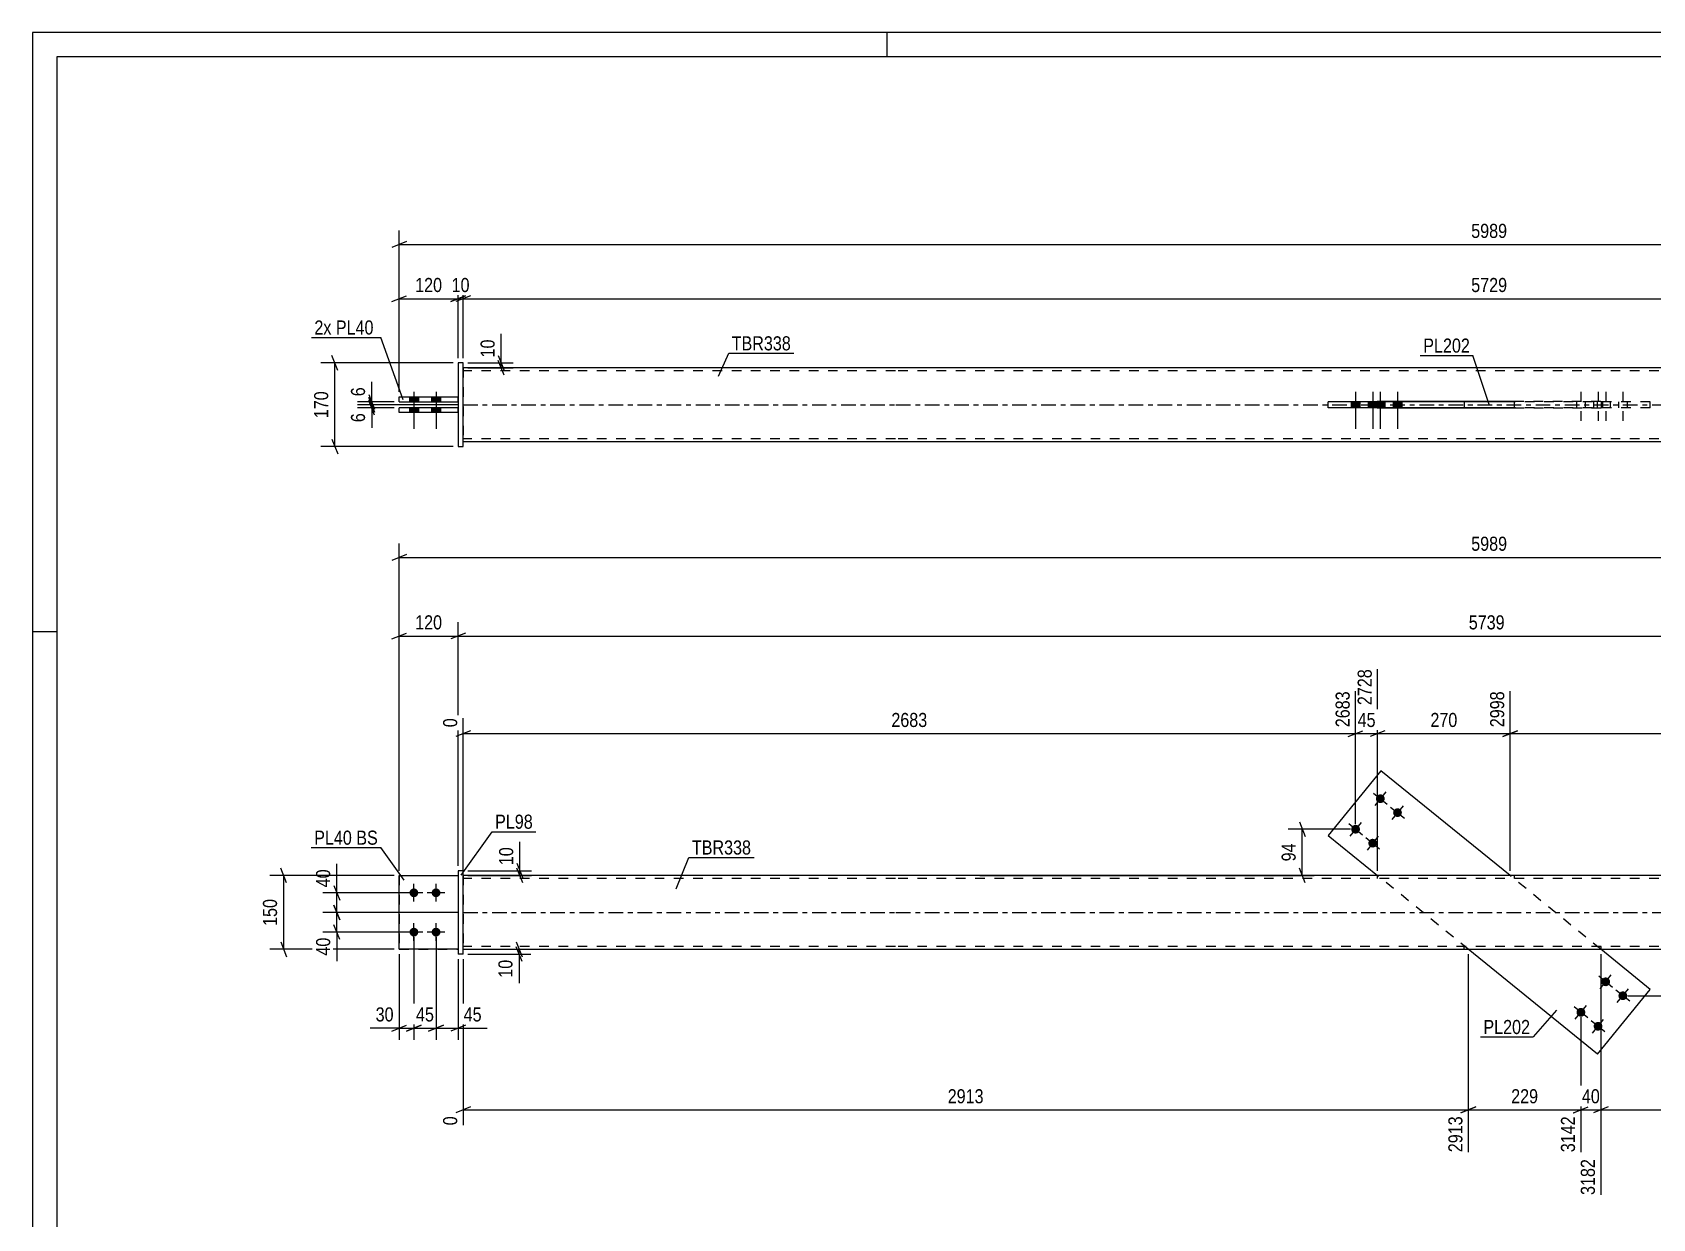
# Model space of a CAD drawing. Header units: millimetres. Extents: x 0 to 594, y 0 to 420.
# Drawn here: x 0 to 329.8, y 178.6 to 420 of the extents above; entities that cross this region are included whole.
import ezdxf

# ---------------------------------------------------------------- set-up
doc = ezdxf.new("R2010")
doc.units = ezdxf.units.MM
doc.linetypes.add('DXK_LINE_DOT2', pattern=[3.9198, 1.9599, -1.9599])
doc.linetypes.add('DXK_LINE_DOT3', pattern=[5.9187, 2.979, -0.9799, 0.9799, -0.9799])
doc.styles.add('Arial Narrow', font='ARIALN.TTF', dxfattribs={"height": 0.2})

# ---------------------------------------------------------------- blocks, each defined once
blk = doc.blocks.new('Unknown-580874091-1129')
at = {"color": 5, "linetype": 'Continuous'}
for p, q in [((594, 420), (0, 420)), ((0, 420), (0, 0)), ((174, 415), (174, 420)), ((589, 415), (5, 415)), ((5, 415), (5, 5)), ((5, 298), (0, 298))]:
    blk.add_line(p, q, dxfattribs=at)
blk = doc.blocks.new('Part-580874091-1928 - 1901')
at = {"color": 2, "linetype": 'Continuous'}
for p, q in [((74.65, 233.42), (74.65, 248.42)), ((74.65, 248.42), (86.65, 248.42)), ((86.65, 233.42), (74.65, 233.42))]:
    blk.add_line(p, q, dxfattribs=at)
at = {"color": 7, "linetype": 'DXK_LINE_DOT2'}
blk.add_line((86.65, 248.42), (86.65, 233.42), dxfattribs=at)
blk = doc.blocks.new('Part-580874091-1912 - 1901')
at = {"color": 2, "linetype": 'Continuous'}
for p, q in [((175.65, 248.42), (87.65, 248.42)), ((417.26, 248.42), (175.75, 248.42)), ((87.65, 233.42), (175.65, 233.42)), ((175.75, 233.42), (417.26, 233.42))]:
    blk.add_line(p, q, dxfattribs=at)
at = {"color": 7, "linetype": 'DXK_LINE_DOT2'}
for p, q in [((87.65, 248.42), (87.65, 233.42)), ((175.65, 247.82), (87.65, 247.82)), ((417.26, 247.82), (175.75, 247.82)), ((273.69, 248.42), (273.69, 247.82)), ((301.59, 248.42), (301.59, 247.82)), ((175.65, 234.02), (87.65, 234.02)), ((417.26, 234.02), (175.75, 234.02)), ((291.41, 233.42), (291.41, 234.02)), ((319.31, 233.42), (319.31, 234.02))]:
    blk.add_line(p, q, dxfattribs=at)
at = {"color": 7, "linetype": 'DXK_LINE_DOT3'}
for p, q in [((87.65, 240.92), (175.65, 240.92)), ((175.75, 240.92), (417.26, 240.92))]:
    blk.add_line(p, q, dxfattribs=at)
blk = doc.blocks.new('Part-580874091-1933 - 1901')
at = {"color": 7, "linetype": 'DXK_LINE_DOT2'}
for p, q in [((74.65, 248.42), (74.65, 233.42)), ((74.65, 248.42), (86.65, 248.42)), ((86.65, 248.42), (86.65, 233.42)), ((74.65, 233.42), (86.65, 233.42))]:
    blk.add_line(p, q, dxfattribs=at)
blk = doc.blocks.new('Part-580874091-1938 - 1901')
at = {"color": 2, "linetype": 'Continuous'}
for p, q in [((87.65, 249.42), (86.65, 249.42)), ((86.65, 249.42), (86.65, 232.42)), ((87.65, 232.42), (87.65, 249.42)), ((87.65, 232.42), (86.65, 232.42))]:
    blk.add_line(p, q, dxfattribs=at)
blk = doc.blocks.new('Part-580874091-1943 - 1901')
at = {"color": 2, "linetype": 'Continuous'}
for p, q in [((274.46, 269.77), (263.75, 256.58)), ((300.75, 248.42), (274.46, 269.77)), ((263.75, 256.58), (273.79, 248.42)), ((318.54, 212.06), (292.25, 233.42)), ((329.26, 225.26), (319.21, 233.42)), ((318.54, 212.06), (329.26, 225.26))]:
    blk.add_line(p, q, dxfattribs=at)
at = {"color": 7, "linetype": 'DXK_LINE_DOT2'}
for p, q in [((292.25, 233.42), (273.79, 248.42)), ((319.21, 233.42), (300.75, 248.42))]:
    blk.add_line(p, q, dxfattribs=at)
blk = doc.blocks.new('Bolt-580874091-1945 - 1901')
at = {"linetype": 'Continuous'}
for points in [[(77.65, 244.02, -1), (77.65, 245.82, -1)], [(82.15, 244.02, -1), (82.15, 245.82, -1)], [(77.65, 236.02, -1), (77.65, 237.82, -1)], [(82.15, 236.02, -1), (82.15, 237.82, -1)]]:
    blk.add_hatch(color=1, dxfattribs=at).paths.add_polyline_path(points)
at = {"color": 1, "linetype": 'Continuous'}
for p, q in [((79.45, 244.92), (75.85, 244.92)), ((77.65, 243.12), (77.65, 246.72)), ((83.95, 244.92), (80.35, 244.92)), ((82.15, 243.12), (82.15, 246.72)), ((77.65, 235.12), (77.65, 238.72)), ((82.15, 235.12), (82.15, 238.72)), ((79.45, 236.92), (75.85, 236.92)), ((83.95, 236.92), (80.35, 236.92))]:
    blk.add_line(p, q, dxfattribs=at)
blk = doc.blocks.new('Bolt-580874091-1946 - 1901')
at = {"linetype": 'Continuous'}
for points in [[(274.91, 264.77, -1), (273.78, 263.37, -1)], [(278.4, 261.93, -1), (277.27, 260.54, -1)], [(269.87, 258.56, -1), (268.73, 257.16, -1)], [(273.36, 255.72, -1), (272.22, 254.33, -1)]]:
    blk.add_hatch(color=1, dxfattribs=at).paths.add_polyline_path(points)
at = {"color": 1, "linetype": 'Continuous'}
for p, q in [((272.95, 265.21), (275.74, 262.94)), ((275.48, 265.47), (273.21, 262.68)), ((276.44, 262.37), (279.23, 260.1)), ((278.97, 262.63), (276.7, 259.84)), ((267.9, 259), (270.7, 256.73)), ((270.43, 259.26), (268.16, 256.47)), ((271.39, 256.16), (274.19, 253.89)), ((273.93, 256.42), (271.66, 253.63))]:
    blk.add_line(p, q, dxfattribs=at)
blk = doc.blocks.new('Bolt-580874091-1947 - 1901')
at = {"linetype": 'Continuous'}
for points in [[(319.64, 226.11, -1), (320.78, 227.51, -1)], [(323.13, 223.27, -1), (324.27, 224.67, -1)], [(314.6, 219.9, -1), (315.73, 221.3, -1)], [(318.09, 217.06, -1), (319.22, 218.46, -1)]]:
    blk.add_hatch(color=1, dxfattribs=at).paths.add_polyline_path(points)
at = {"color": 1, "linetype": 'Continuous'}
for p, q in [((321.61, 225.67), (318.81, 227.94)), ((319.07, 225.41), (321.34, 228.21)), ((325.1, 222.84), (322.3, 225.11)), ((322.57, 222.57), (324.84, 225.37)), ((316.56, 219.47), (313.77, 221.74)), ((314.03, 219.2), (316.3, 222)), ((320.05, 216.63), (317.26, 218.9)), ((317.52, 216.37), (319.79, 219.16))]:
    blk.add_line(p, q, dxfattribs=at)
blk = doc.blocks.new('Part-580874091-2347 - 2328')
at = {"color": 2, "linetype": 'Continuous'}
for p, q in [((74.65, 342.63), (74.65, 343.63)), ((86.65, 343.63), (74.65, 343.63)), ((86.65, 342.63), (74.65, 342.63))]:
    blk.add_line(p, q, dxfattribs=at)
at = {"color": 7, "linetype": 'DXK_LINE_DOT2'}
blk.add_line((86.65, 342.63), (86.65, 343.63), dxfattribs=at)
blk = doc.blocks.new('Bolt-580874091-2331 - 2328')
at = {"linetype": 'Continuous'}
for points in [[(76.75, 344.83), (78.55, 344.83), (78.55, 345.83), (76.75, 345.83)], [(76.75, 344.83), (78.55, 344.83), (78.55, 345.83), (76.75, 345.83)], [(76.75, 342.63), (78.55, 342.63), (78.55, 343.63), (76.75, 343.63)], [(76.75, 342.63), (78.55, 342.63), (78.55, 343.63), (76.75, 343.63)], [(81.25, 344.83), (83.05, 344.83), (83.05, 345.83), (81.25, 345.83)], [(81.25, 344.83), (83.05, 344.83), (83.05, 345.83), (81.25, 345.83)], [(81.25, 342.63), (83.05, 342.63), (83.05, 343.63), (81.25, 343.63)], [(81.25, 342.63), (83.05, 342.63), (83.05, 343.63), (81.25, 343.63)]]:
    blk.add_hatch(color=1, dxfattribs=at).paths.add_polyline_path(points)
at = {"color": 1, "linetype": 'Continuous'}
for p, q in [((77.65, 346.83), (77.65, 339.33)), ((77.65, 346.83), (77.65, 339.33)), ((82.15, 346.83), (82.15, 339.33)), ((82.15, 346.83), (82.15, 339.33)), ((76.75, 345.83), (76.75, 344.83)), ((76.75, 345.83), (76.75, 344.83)), ((76.75, 343.63), (76.75, 342.63)), ((76.75, 343.63), (76.75, 342.63)), ((78.55, 345.83), (78.55, 344.83)), ((78.55, 345.83), (78.55, 344.83)), ((78.55, 343.63), (78.55, 342.63)), ((78.55, 343.63), (78.55, 342.63)), ((81.25, 345.83), (81.25, 344.83)), ((81.25, 345.83), (81.25, 344.83)), ((81.25, 343.63), (81.25, 342.63)), ((81.25, 343.63), (81.25, 342.63)), ((83.05, 345.83), (83.05, 344.83)), ((83.05, 345.83), (83.05, 344.83)), ((83.05, 343.63), (83.05, 342.63)), ((83.05, 343.63), (83.05, 342.63))]:
    blk.add_line(p, q, dxfattribs=at)
blk = doc.blocks.new('Part-580874091-2336 - 2328')
at = {"color": 2, "linetype": 'Continuous'}
for p, q in [((263.75, 343.63), (263.75, 344.83)), ((301.59, 344.83), (263.75, 344.83)), ((301.59, 343.63), (263.75, 343.63)), ((274.46, 343.63), (274.46, 344.83))]:
    blk.add_line(p, q, dxfattribs=at)
at = {"color": 7, "linetype": 'DXK_LINE_DOT2'}
for p, q in [((329.26, 344.83), (301.59, 344.83)), ((329.26, 343.63), (301.59, 343.63)), ((318.54, 343.63), (318.54, 344.83)), ((329.26, 343.63), (329.26, 344.83))]:
    blk.add_line(p, q, dxfattribs=at)
blk = doc.blocks.new('Part-580874091-2337 - 2328')
at = {"color": 2, "linetype": 'Continuous'}
for p, q in [((87.65, 352.73), (86.65, 352.73)), ((86.65, 352.73), (86.65, 335.73)), ((87.65, 335.73), (87.65, 352.73)), ((86.65, 335.73), (87.65, 335.73))]:
    blk.add_line(p, q, dxfattribs=at)
blk = doc.blocks.new('Part-580874091-2342 - 2328')
at = {"color": 2, "linetype": 'Continuous'}
for p, q in [((74.65, 344.83), (74.65, 345.83)), ((74.65, 345.83), (86.65, 345.83)), ((74.65, 344.83), (86.65, 344.83))]:
    blk.add_line(p, q, dxfattribs=at)
at = {"color": 7, "linetype": 'DXK_LINE_DOT2'}
blk.add_line((86.65, 344.83), (86.65, 345.83), dxfattribs=at)
blk = doc.blocks.new('Part-580874091-2367 - 2328')
at = {"color": 2, "linetype": 'Continuous'}
for p, q in [((175.65, 351.73), (87.65, 351.73)), ((417.26, 351.73), (175.75, 351.73)), ((273.69, 344.83), (273.69, 344.93)), ((273.69, 344.93), (301.59, 344.93)), ((273.69, 343.53), (273.69, 343.63)), ((301.59, 343.53), (273.69, 343.53)), ((291.41, 344.83), (291.41, 344.93)), ((291.41, 343.53), (291.41, 343.63)), ((301.59, 344.93), (301.59, 343.53)), ((87.65, 336.73), (175.65, 336.73)), ((175.75, 336.73), (417.26, 336.73))]:
    blk.add_line(p, q, dxfattribs=at)
at = {"color": 7, "linetype": 'DXK_LINE_DOT2'}
for p, q in [((87.65, 351.73), (87.65, 336.73)), ((175.65, 351.13), (87.65, 351.13)), ((417.26, 351.13), (175.75, 351.13)), ((273.69, 344.93), (273.69, 343.63)), ((291.41, 344.93), (291.41, 343.63)), ((301.59, 344.93), (319.31, 344.93)), ((319.31, 343.53), (301.59, 343.53)), ((319.31, 344.93), (319.31, 343.53)), ((175.65, 337.33), (87.65, 337.33)), ((417.26, 337.33), (175.75, 337.33))]:
    blk.add_line(p, q, dxfattribs=at)
at = {"color": 7, "linetype": 'DXK_LINE_DOT3'}
for p, q in [((87.65, 344.23), (175.65, 344.23)), ((175.75, 344.23), (417.26, 344.23))]:
    blk.add_line(p, q, dxfattribs=at)
blk = doc.blocks.new('Bolt-580874091-2373 - 2328')
at = {"linetype": 'Continuous'}
for points in [[(270.2, 344.83), (268.4, 344.83), (268.4, 343.63), (270.2, 343.63)], [(273.69, 344.83), (271.89, 344.83), (271.89, 343.63), (273.69, 343.63)], [(275.24, 344.83), (273.44, 344.83), (273.44, 343.63), (275.24, 343.63)], [(278.74, 344.83), (276.94, 344.83), (276.94, 343.63), (278.74, 343.63)]]:
    blk.add_hatch(color=1, dxfattribs=at).paths.add_polyline_path(points)
at = {"color": 1, "linetype": 'Continuous'}
for p, q in [((269.3, 346.83), (269.3, 339.33)), ((272.79, 346.83), (272.79, 339.33)), ((274.34, 346.83), (274.34, 339.33)), ((277.84, 346.83), (277.84, 339.33)), ((268.4, 344.83), (268.4, 343.63)), ((270.2, 344.83), (270.2, 343.63)), ((271.89, 344.83), (271.89, 343.63)), ((273.44, 344.83), (273.44, 343.63)), ((273.69, 344.83), (273.69, 343.63)), ((275.24, 344.83), (275.24, 343.63)), ((276.94, 344.83), (276.94, 343.63)), ((278.74, 344.83), (278.74, 343.63))]:
    blk.add_line(p, q, dxfattribs=at)
blk = doc.blocks.new('Bolt-580874091-2374 - 2328')
at = {"color": 1, "linetype": 'DXK_LINE_DOT2'}
for p, q in [((315.16, 346.83), (315.16, 339.33)), ((318.66, 346.83), (318.66, 339.33)), ((320.21, 346.83), (320.21, 339.33)), ((323.7, 346.83), (323.7, 339.33)), ((314.26, 344.83), (314.26, 343.63)), ((316.06, 344.83), (316.06, 343.63)), ((317.76, 344.83), (317.76, 343.63)), ((319.31, 344.83), (319.31, 343.63)), ((319.56, 344.83), (319.56, 343.63)), ((321.11, 344.83), (321.11, 343.63)), ((322.8, 344.83), (322.8, 343.63)), ((324.6, 344.83), (324.6, 343.63))]:
    blk.add_line(p, q, dxfattribs=at)
blk = doc.blocks.new('StraightDimension-580874091-2155 - 1901')
at = {"color": 7, "linetype": 'Continuous'}
for p, q in [((292.25, 232.42), (292.25, 192.13)), ((315.16, 219.6), (315.16, 192.13)), ((293.75, 201.34), (290.75, 200.14)), ((313.66, 200.14), (316.66, 201.34)), ((292.25, 200.74), (315.16, 200.74))]:
    blk.add_line(p, q, dxfattribs=at)
at = {"color": 0}
blk.add_wipeout([(307.05, 201.49), (307.05, 205.69), (300.37, 205.69), (300.37, 201.49)], dxfattribs=at)
at = {"color": 0, "linetype": 'Continuous'}
blk.add_wipeout([(314.56, 200.04), (310.36, 200.04), (310.36, 191.53), (314.56, 191.53)], dxfattribs=at)
at = {"color": 3, "style": 'Arial Narrow'}
blk.add_text('229', height=2.863, dxfattribs=at).set_placement((300.97, 202.09))
at = {"color": 3, "linetype": 'Continuous', "style": 'Arial Narrow'}
blk.add_text('3142', height=2.863, rotation=90.0002, dxfattribs=at).set_placement((313.96, 192.13))
blk = doc.blocks.new('StraightDimension-580874091-1978 - 1901')
at = {"color": 7, "linetype": 'Continuous'}
for p, q in [((73.15, 296.57), (76.15, 297.77)), ((74.65, 249.42), (74.65, 300.02)), ((74.65, 297.17), (86.65, 297.17)), ((88.15, 297.77), (85.15, 296.57)), ((86.65, 250.42), (86.65, 300.02))]:
    blk.add_line(p, q, dxfattribs=at)
at = {"color": 0}
blk.add_wipeout([(83.99, 297.92), (83.99, 302.12), (77.3, 302.12), (77.3, 297.92)], dxfattribs=at)
at = {"color": 3, "style": 'Arial Narrow'}
blk.add_text('120', height=2.863, dxfattribs=at).set_placement((77.9, 298.52))
blk = doc.blocks.new('StraightDimension-580874091-2125 - 1901')
at = {"color": 7, "linetype": 'Continuous'}
for p, q in [((98.6, 250.92), (99.8, 247.92)), ((88.65, 249.42), (101.6, 249.42)), ((88.65, 248.42), (101.6, 248.42)), ((99.8, 246.92), (98.6, 249.92)), ((99.2, 248.42), (99.2, 249.42))]:
    blk.add_line(p, q, dxfattribs=at)
at = {"color": 0}
blk.add_wipeout([(98.45, 254.8), (94.25, 254.8), (94.25, 249.94), (98.45, 249.94)], dxfattribs=at)
at = {"color": 7, "linetype": 'Continuous'}
blk.add_line((99.2, 249.42), (99.2, 255.32), dxfattribs=at)
blk.add_line((99.2, 249.42), (99.2, 255.32), dxfattribs=at)
at = {"color": 3, "style": 'Arial Narrow'}
blk.add_text('10', height=2.863, rotation=90.0002, dxfattribs=at).set_placement((97.85, 250.54))
blk = doc.blocks.new('StraightDimension-580874091-2235 - 1901')
at = {"color": 7, "linetype": 'Continuous'}
for p, q in [((273.79, 249.42), (273.79, 290.42)), ((300.75, 249.42), (300.75, 285.92)), ((275.29, 277.91), (272.29, 276.71)), ((273.79, 277.31), (300.75, 277.31)), ((299.25, 276.71), (302.25, 277.91))]:
    blk.add_line(p, q, dxfattribs=at)
at = {"color": 0, "linetype": 'Continuous'}
blk.add_wipeout([(300.15, 286.52), (295.95, 286.52), (295.95, 278.01), (300.15, 278.01)], dxfattribs=at)
at = {"color": 0}
blk.add_wipeout([(290.61, 278.06), (290.61, 282.26), (283.93, 282.26), (283.93, 278.06)], dxfattribs=at)
at = {"color": 3, "linetype": 'Continuous', "style": 'Arial Narrow'}
blk.add_text('2998', height=2.863, rotation=90.0002, dxfattribs=at).set_placement((299.55, 278.61))
at = {"color": 3, "style": 'Arial Narrow'}
blk.add_text('270', height=2.863, dxfattribs=at).set_placement((284.53, 278.66))
blk = doc.blocks.new('StraightDimension-580874091-2098 - 1901')
at = {"color": 7, "linetype": 'Continuous'}
for p, q in [((76.64, 244.92), (59.1, 244.92)), ((61.35, 246.42), (62.55, 243.42)), ((61.95, 240.92), (61.95, 244.92)), ((86.65, 240.92), (59.1, 240.92)), ((62.55, 239.42), (61.35, 242.42))]:
    blk.add_line(p, q, dxfattribs=at)
at = {"color": 0}
blk.add_wipeout([(61.2, 250.3), (57, 250.3), (57, 245.44), (61.2, 245.44)], dxfattribs=at)
at = {"color": 7, "linetype": 'Continuous'}
blk.add_line((61.95, 244.92), (61.95, 250.82), dxfattribs=at)
blk.add_line((61.95, 244.92), (61.95, 250.82), dxfattribs=at)
at = {"color": 3, "style": 'Arial Narrow'}
blk.add_text('40', height=2.863, rotation=90.0002, dxfattribs=at).set_placement((60.6, 246.04))
blk = doc.blocks.new('StraightDimension-580874091-2169 - 1901')
at = {"color": 7, "linetype": 'Continuous'}
for p, q in [((319.21, 232.42), (319.21, 183.43)), ((315.16, 219.6), (315.16, 192.13)), ((313.66, 200.14), (316.66, 201.34)), ((320.71, 201.34), (317.71, 200.14)), ((315.16, 200.74), (319.21, 200.74))]:
    blk.add_line(p, q, dxfattribs=at)
at = {"color": 0}
blk.add_wipeout([(319.62, 201.49), (319.62, 205.69), (314.76, 205.69), (314.76, 201.49)], dxfattribs=at)
at = {"color": 0, "linetype": 'Continuous'}
blk.add_wipeout([(318.61, 191.34), (314.41, 191.34), (314.41, 182.83), (318.61, 182.83)], dxfattribs=at)
at = {"color": 3, "style": 'Arial Narrow'}
blk.add_text('40', height=2.863, dxfattribs=at).set_placement((315.36, 202.09))
at = {"color": 3, "linetype": 'Continuous', "style": 'Arial Narrow'}
blk.add_text('3182', height=2.863, rotation=90.0002, dxfattribs=at).set_placement((318.01, 183.43))
blk = doc.blocks.new('StraightDimension-580874091-1973 - 1901')
at = {"color": 7, "linetype": 'Continuous'}
for p, q in [((88.15, 297.77), (85.15, 296.57)), ((86.65, 250.42), (86.65, 300.02)), ((86.65, 297.17), (505.36, 297.17))]:
    blk.add_line(p, q, dxfattribs=at)
at = {"color": 0}
blk.add_wipeout([(300.26, 297.92), (300.26, 302.12), (291.74, 302.12), (291.74, 297.92)], dxfattribs=at)
at = {"color": 3, "style": 'Arial Narrow'}
blk.add_text('5739', height=2.863, dxfattribs=at).set_placement((292.34, 298.52))
blk = doc.blocks.new('StraightDimension-580874091-1996 - 1901')
at = {"color": 7, "linetype": 'Continuous'}
for p, q in [((268.3, 257.86), (255.61, 257.86)), ((257.86, 259.36), (259.06, 256.36)), ((258.46, 248.44), (258.46, 257.86)), ((192.85, 248.44), (260.86, 248.44)), ((259.06, 246.94), (257.86, 249.94))]:
    blk.add_line(p, q, dxfattribs=at)
at = {"color": 0}
blk.add_wipeout([(257.71, 255.58), (253.51, 255.58), (253.51, 250.72), (257.71, 250.72)], dxfattribs=at)
at = {"color": 3, "style": 'Arial Narrow'}
blk.add_text('94', height=2.863, rotation=90.0002, dxfattribs=at).set_placement((257.11, 251.32))
blk = doc.blocks.new('StraightDimension-580874091-2030 - 1901')
at = {"color": 7, "linetype": 'Continuous'}
for p, q in [((337.07, 234.92), (338.27, 231.92)), ((325.22, 233.42), (340.07, 233.42)), ((337.67, 223.97), (337.67, 233.42)), ((338.27, 222.47), (337.07, 225.47)), ((324.7, 223.97), (340.07, 223.97))]:
    blk.add_line(p, q, dxfattribs=at)
at = {"color": 0}
blk.add_wipeout([(336.92, 231.12), (332.72, 231.12), (332.72, 226.27), (336.92, 226.27)], dxfattribs=at)
at = {"color": 3, "style": 'Arial Narrow'}
blk.add_text('94', height=2.863, rotation=90.0002, dxfattribs=at).set_placement((336.32, 226.87))
blk = doc.blocks.new('StraightDimension-580874091-2041 - 1901')
at = {"color": 7, "linetype": 'Continuous'}
for p, q in [((73.65, 248.42), (48.29, 248.42)), ((51.74, 246.92), (50.54, 249.92)), ((51.14, 233.42), (51.14, 248.42)), ((50.54, 234.92), (51.74, 231.92)), ((73.65, 233.42), (48.29, 233.42))]:
    blk.add_line(p, q, dxfattribs=at)
at = {"color": 0}
blk.add_wipeout([(50.39, 244.26), (46.19, 244.26), (46.19, 237.58), (50.39, 237.58)], dxfattribs=at)
at = {"color": 3, "style": 'Arial Narrow'}
blk.add_text('150', height=2.863, rotation=90.0002, dxfattribs=at).set_placement((49.79, 238.18))
blk = doc.blocks.new('StraightDimension-580874091-2183 - 1901')
at = {"color": 7, "linetype": 'Continuous'}
for p, q in [((319.21, 232.42), (319.21, 183.43)), ((505.36, 231.42), (505.36, 192.13)), ((320.71, 201.34), (317.71, 200.14)), ((503.86, 200.14), (506.86, 201.34)), ((319.21, 200.74), (505.36, 200.74))]:
    blk.add_line(p, q, dxfattribs=at)
at = {"color": 0}
blk.add_wipeout([(416.54, 201.49), (416.54, 205.69), (408.03, 205.69), (408.03, 201.49)], dxfattribs=at)
at = {"color": 0, "linetype": 'Continuous'}
blk.add_wipeout([(504.76, 200.04), (500.56, 200.04), (500.56, 191.53), (504.76, 191.53)], dxfattribs=at)
at = {"color": 3, "style": 'Arial Narrow'}
blk.add_text('2546', height=2.863, dxfattribs=at).set_placement((408.63, 202.09))
at = {"color": 3, "linetype": 'Continuous', "style": 'Arial Narrow'}
blk.add_text('5729', height=2.863, rotation=90.0002, dxfattribs=at).set_placement((504.16, 192.13))
blk = doc.blocks.new('StraightDimension-580874091-2257 - 1901')
at = {"color": 7, "linetype": 'Continuous'}
for p, q in [((273.79, 249.42), (273.79, 290.42)), ((269.3, 258.86), (269.3, 285.92)), ((267.8, 276.71), (270.8, 277.91)), ((269.3, 277.31), (273.79, 277.31)), ((275.29, 277.91), (272.29, 276.71))]:
    blk.add_line(p, q, dxfattribs=at)
at = {"color": 0}
blk.add_wipeout([(273.97, 278.06), (273.97, 282.26), (269.12, 282.26), (269.12, 278.06)], dxfattribs=at)
at = {"color": 0, "linetype": 'Continuous'}
blk.add_wipeout([(273.19, 291.02), (268.99, 291.02), (268.99, 282.51), (273.19, 282.51)], dxfattribs=at)
at = {"color": 3, "linetype": 'Continuous', "style": 'Arial Narrow'}
blk.add_text('2728', height=2.863, rotation=90.0002, dxfattribs=at).set_placement((272.59, 283.11))
at = {"color": 3, "style": 'Arial Narrow'}
blk.add_text('45', height=2.863, dxfattribs=at).set_placement((269.72, 278.66))
blk = doc.blocks.new('StraightDimension-580874091-2111 - 1901')
at = {"color": 7, "linetype": 'Continuous'}
for p, q in [((86.65, 240.92), (59.1, 240.92)), ((61.35, 242.42), (62.55, 239.42)), ((61.95, 236.92), (61.95, 240.92)), ((62.55, 235.42), (61.35, 238.42)), ((76.64, 236.92), (59.1, 236.92))]:
    blk.add_line(p, q, dxfattribs=at)
at = {"color": 0}
blk.add_wipeout([(61.2, 236.39), (57, 236.39), (57, 231.54), (61.2, 231.54)], dxfattribs=at)
at = {"color": 7, "linetype": 'Continuous'}
blk.add_line((61.95, 236.92), (61.95, 231.01), dxfattribs=at)
blk.add_line((61.95, 236.92), (61.95, 231.01), dxfattribs=at)
at = {"color": 3, "style": 'Arial Narrow'}
blk.add_text('40', height=2.863, rotation=90.0002, dxfattribs=at).set_placement((60.6, 232.14))
blk = doc.blocks.new('StraightDimension-580874091-2134 - 1901')
at = {"color": 7, "linetype": 'Continuous'}
for p, q in [((98.45, 234.92), (99.65, 231.92)), ((88.65, 233.42), (101.45, 233.42)), ((88.65, 232.42), (101.45, 232.42)), ((99.65, 230.92), (98.45, 233.92)), ((99.05, 232.42), (99.05, 233.42))]:
    blk.add_line(p, q, dxfattribs=at)
at = {"color": 0}
blk.add_wipeout([(98.3, 231.89), (94.1, 231.89), (94.1, 227.04), (98.3, 227.04)], dxfattribs=at)
at = {"color": 7, "linetype": 'Continuous'}
blk.add_line((99.05, 232.42), (99.05, 226.51), dxfattribs=at)
blk.add_line((99.05, 232.42), (99.05, 226.51), dxfattribs=at)
at = {"color": 3, "style": 'Arial Narrow'}
blk.add_text('10', height=2.863, rotation=90.0002, dxfattribs=at).set_placement((97.7, 227.64))
blk = doc.blocks.new('StraightDimension-580874091-2143 - 1901')
at = {"color": 7, "linetype": 'Continuous'}
for p, q in [((87.65, 231.42), (87.65, 197.61)), ((292.25, 232.42), (292.25, 192.13)), ((89.15, 201.34), (86.15, 200.14)), ((290.75, 200.14), (293.75, 201.34)), ((87.65, 200.74), (292.25, 200.74))]:
    blk.add_line(p, q, dxfattribs=at)
at = {"color": 0}
blk.add_wipeout([(194.2, 201.49), (194.2, 205.69), (185.69, 205.69), (185.69, 201.49)], dxfattribs=at)
at = {"color": 0, "linetype": 'Continuous'}
for points in [[(87.04, 200.04), (82.84, 200.04), (82.84, 197.01), (87.04, 197.01)], [(291.65, 200.04), (287.45, 200.04), (287.45, 191.53), (291.65, 191.53)]]:
    blk.add_wipeout(points, dxfattribs=at)
at = {"color": 3, "style": 'Arial Narrow'}
blk.add_text('2913', height=2.863, dxfattribs=at).set_placement((186.29, 202.09))
at = {"color": 3, "linetype": 'Continuous', "style": 'Arial Narrow'}
for s, height, p in [('0', 2.86, (86.45, 197.61)), ('2913', 2.863, (291.05, 192.13))]:
    blk.add_text(s, height=height, rotation=90.0002, dxfattribs=at).set_placement(p)
blk = doc.blocks.new('StraightDimension-580874091-2196 - 1901')
at = {"color": 7, "linetype": 'Continuous'}
for p, q in [((77.64, 235.92), (77.64, 214.99)), ((74.65, 232.42), (74.65, 214.99)), ((73.15, 216.79), (76.14, 217.99)), ((79.14, 217.99), (76.14, 216.79)), ((74.65, 217.39), (77.64, 217.39))]:
    blk.add_line(p, q, dxfattribs=at)
at = {"color": 0}
blk.add_wipeout([(74.12, 218.14), (74.12, 222.34), (69.26, 222.34), (69.26, 218.14)], dxfattribs=at)
at = {"color": 7, "linetype": 'Continuous'}
blk.add_line((74.65, 217.39), (68.74, 217.39), dxfattribs=at)
blk.add_line((74.65, 217.39), (68.74, 217.39), dxfattribs=at)
at = {"color": 3, "style": 'Arial Narrow'}
blk.add_text('30', height=2.863, dxfattribs=at).set_placement((69.86, 218.74))
blk = doc.blocks.new('StraightDimension-580874091-2206 - 1901')
at = {"color": 7, "linetype": 'Continuous'}
for p, q in [((77.64, 235.92), (77.64, 214.99)), ((82.15, 235.92), (82.15, 214.99)), ((76.14, 216.79), (79.14, 217.99)), ((83.65, 217.99), (80.65, 216.79)), ((77.64, 217.39), (82.15, 217.39))]:
    blk.add_line(p, q, dxfattribs=at)
at = {"color": 0}
blk.add_wipeout([(82.32, 218.14), (82.32, 222.34), (77.47, 222.34), (77.47, 218.14)], dxfattribs=at)
at = {"color": 3, "style": 'Arial Narrow'}
blk.add_text('45', height=2.863, dxfattribs=at).set_placement((78.07, 218.74))
blk = doc.blocks.new('StraightDimension-580874091-2213 - 1901')
at = {"color": 7, "linetype": 'Continuous'}
for p, q in [((82.15, 235.92), (82.15, 214.99)), ((86.65, 231.42), (86.65, 214.99)), ((80.65, 216.79), (83.65, 217.99)), ((88.15, 217.99), (85.15, 216.79)), ((82.15, 217.39), (86.65, 217.39))]:
    blk.add_line(p, q, dxfattribs=at)
at = {"color": 0}
blk.add_wipeout([(92.03, 218.14), (92.03, 222.34), (87.17, 222.34), (87.17, 218.14)], dxfattribs=at)
at = {"color": 7, "linetype": 'Continuous'}
blk.add_line((86.65, 217.39), (92.55, 217.39), dxfattribs=at)
blk.add_line((86.65, 217.39), (92.55, 217.39), dxfattribs=at)
at = {"color": 3, "style": 'Arial Narrow'}
blk.add_text('45', height=2.863, dxfattribs=at).set_placement((87.77, 218.74))
blk = doc.blocks.new('StraightDimension-580874091-2221 - 1901')
at = {"color": 7, "linetype": 'Continuous'}
for p, q in [((300.75, 249.42), (300.75, 285.92)), ((505.36, 250.42), (505.36, 285.92)), ((302.25, 277.91), (299.25, 276.71)), ((300.75, 277.31), (505.36, 277.31)), ((503.86, 276.71), (506.86, 277.91))]:
    blk.add_line(p, q, dxfattribs=at)
at = {"color": 0, "linetype": 'Continuous'}
blk.add_wipeout([(504.76, 286.52), (500.56, 286.52), (500.56, 278.01), (504.76, 278.01)], dxfattribs=at)
at = {"color": 0}
blk.add_wipeout([(407.31, 278.06), (407.31, 282.26), (398.8, 282.26), (398.8, 278.06)], dxfattribs=at)
at = {"color": 3, "linetype": 'Continuous', "style": 'Arial Narrow'}
blk.add_text('5729', height=2.863, rotation=90.0002, dxfattribs=at).set_placement((504.16, 278.61))
at = {"color": 3, "style": 'Arial Narrow'}
blk.add_text('2731', height=2.863, dxfattribs=at).set_placement((399.4, 278.66))
blk = doc.blocks.new('StraightDimension-580874091-2273 - 1901')
at = {"color": 7, "linetype": 'Continuous'}
for p, q in [((269.3, 258.86), (269.3, 285.92)), ((87.65, 249.42), (87.65, 280.44)), ((89.15, 277.91), (86.15, 276.71)), ((87.65, 277.31), (269.3, 277.31)), ((267.8, 276.71), (270.8, 277.91))]:
    blk.add_line(p, q, dxfattribs=at)
at = {"color": 0, "linetype": 'Continuous'}
for points in [[(268.7, 286.52), (264.5, 286.52), (264.5, 278.01), (268.7, 278.01)], [(87.04, 281.04), (82.84, 281.04), (82.84, 278.01), (87.04, 278.01)]]:
    blk.add_wipeout(points, dxfattribs=at)
at = {"color": 0}
blk.add_wipeout([(182.73, 278.06), (182.73, 282.26), (174.22, 282.26), (174.22, 278.06)], dxfattribs=at)
at = {"color": 3, "linetype": 'Continuous', "style": 'Arial Narrow'}
for s, height, p in [('2683', 2.863, (268.1, 278.61)), ('0', 2.86, (86.45, 278.61))]:
    blk.add_text(s, height=height, rotation=90.0002, dxfattribs=at).set_placement(p)
at = {"color": 3, "style": 'Arial Narrow'}
blk.add_text('2683', height=2.863, dxfattribs=at).set_placement((174.82, 278.66))
blk = doc.blocks.new('StraightDimension-580874091-2284 - 1901')
at = {"color": 7, "linetype": 'Continuous'}
for p, q in [((76.15, 313.77), (73.15, 312.57)), ((74.65, 249.42), (74.65, 316.02)), ((74.65, 313.17), (518.36, 313.17))]:
    blk.add_line(p, q, dxfattribs=at)
at = {"color": 0}
blk.add_wipeout([(300.76, 313.92), (300.76, 318.12), (292.24, 318.12), (292.24, 313.92)], dxfattribs=at)
at = {"color": 3, "style": 'Arial Narrow'}
blk.add_text('5989', height=2.863, dxfattribs=at).set_placement((292.84, 314.52))
blk = doc.blocks.new('StraightDimension-580874091-2483 - 2328')
at = {"color": 7, "linetype": 'Continuous'}
for p, q in [((73.15, 365.22), (76.15, 366.42)), ((74.65, 346.83), (74.65, 368.67)), ((88.15, 366.42), (85.15, 365.22)), ((86.65, 353.73), (86.65, 368.67)), ((74.65, 365.82), (86.65, 365.82))]:
    blk.add_line(p, q, dxfattribs=at)
at = {"color": 0}
blk.add_wipeout([(83.99, 366.57), (83.99, 370.77), (77.3, 370.77), (77.3, 366.57)], dxfattribs=at)
at = {"color": 3, "style": 'Arial Narrow'}
blk.add_text('120', height=2.863, dxfattribs=at).set_placement((77.9, 367.17))
blk = doc.blocks.new('StraightDimension-580874091-2524 - 2328')
at = {"color": 7, "linetype": 'Continuous'}
for p, q in [((62.15, 351.23), (60.95, 354.23)), ((85.65, 352.73), (58.7, 352.73)), ((61.55, 335.73), (61.55, 352.73)), ((60.95, 337.23), (62.15, 334.23)), ((85.65, 335.73), (58.7, 335.73))]:
    blk.add_line(p, q, dxfattribs=at)
at = {"color": 0}
blk.add_wipeout([(60.8, 347.57), (56.6, 347.57), (56.6, 340.89), (60.8, 340.89)], dxfattribs=at)
at = {"color": 3, "style": 'Arial Narrow'}
blk.add_text('170', height=2.863, rotation=90.0002, dxfattribs=at).set_placement((60.2, 341.49))
blk = doc.blocks.new('StraightDimension-580874091-2406 - 2328')
at = {"color": 7, "linetype": 'Continuous'}
for p, q in [((86.65, 344.23), (66.2, 344.23)), ((73.65, 343.63), (66.2, 343.63)), ((68.45, 345.73), (69.65, 342.73)), ((69.65, 342.13), (68.45, 345.13)), ((69.05, 343.63), (69.05, 344.23))]:
    blk.add_line(p, q, dxfattribs=at)
at = {"color": 0}
blk.add_wipeout([(68.3, 343.11), (64.1, 343.11), (64.1, 340.08), (68.3, 340.08)], dxfattribs=at)
at = {"color": 7, "linetype": 'Continuous'}
blk.add_line((69.05, 343.63), (69.05, 339.55), dxfattribs=at)
blk.add_line((69.05, 343.63), (69.05, 339.55), dxfattribs=at)
at = {"color": 3, "style": 'Arial Narrow'}
blk.add_text('6', height=2.86, rotation=90.0002, dxfattribs=at).set_placement((67.7, 340.68))
blk = doc.blocks.new('StraightDimension-580874091-2379 - 2328')
at = {"color": 7, "linetype": 'Continuous'}
for p, q in [((94.82, 354.23), (96.02, 351.23)), ((96.02, 350.23), (94.82, 353.23)), ((88.65, 352.73), (97.82, 352.73)), ((88.65, 351.73), (97.82, 351.73)), ((95.42, 351.73), (95.42, 352.73))]:
    blk.add_line(p, q, dxfattribs=at)
at = {"color": 0}
blk.add_wipeout([(94.67, 358.11), (90.47, 358.11), (90.47, 353.26), (94.67, 353.26)], dxfattribs=at)
at = {"color": 7, "linetype": 'Continuous'}
blk.add_line((95.42, 352.73), (95.42, 358.64), dxfattribs=at)
blk.add_line((95.42, 352.73), (95.42, 358.64), dxfattribs=at)
at = {"color": 3, "style": 'Arial Narrow'}
blk.add_text('10', height=2.863, rotation=90.0002, dxfattribs=at).set_placement((94.07, 353.86))
blk = doc.blocks.new('StraightDimension-580874091-2390 - 2328')
at = {"color": 7, "linetype": 'Continuous'}
for p, q in [((68.45, 346.33), (69.65, 343.33)), ((73.65, 344.83), (66.2, 344.83)), ((86.65, 344.23), (66.2, 344.23)), ((69.65, 342.73), (68.45, 345.73)), ((69.05, 344.23), (69.05, 344.83))]:
    blk.add_line(p, q, dxfattribs=at)
at = {"color": 0}
blk.add_wipeout([(68.3, 348.38), (64.1, 348.38), (64.1, 345.36), (68.3, 345.36)], dxfattribs=at)
at = {"color": 7, "linetype": 'Continuous'}
blk.add_line((69.05, 344.83), (69.05, 348.91), dxfattribs=at)
blk.add_line((69.05, 344.83), (69.05, 348.91), dxfattribs=at)
at = {"color": 3, "style": 'Arial Narrow'}
blk.add_text('6', height=2.86, rotation=90.0002, dxfattribs=at).set_placement((67.7, 345.96))
blk = doc.blocks.new('StraightDimension-580874091-2473 - 2328')
at = {"color": 7, "linetype": 'Continuous'}
for p, q in [((89.15, 366.42), (86.15, 365.22)), ((87.65, 353.73), (87.65, 368.67)), ((87.65, 365.82), (505.36, 365.82))]:
    blk.add_line(p, q, dxfattribs=at)
at = {"color": 0}
blk.add_wipeout([(300.76, 366.57), (300.76, 370.77), (292.24, 370.77), (292.24, 366.57)], dxfattribs=at)
at = {"color": 3, "style": 'Arial Narrow'}
blk.add_text('5729', height=2.863, dxfattribs=at).set_placement((292.84, 367.17))
blk = doc.blocks.new('StraightDimension-580874091-2493 - 2328')
at = {"color": 7, "linetype": 'Continuous'}
for p, q in [((85.15, 365.22), (88.15, 366.42)), ((89.15, 366.42), (86.15, 365.22)), ((86.65, 353.73), (86.65, 368.67)), ((87.65, 353.73), (87.65, 368.67)), ((86.65, 365.82), (87.65, 365.82))]:
    blk.add_line(p, q, dxfattribs=at)
at = {"color": 0}
blk.add_wipeout([(89.57, 366.57), (89.57, 370.77), (84.72, 370.77), (84.72, 366.57)], dxfattribs=at)
at = {"color": 3, "style": 'Arial Narrow'}
blk.add_text('10', height=2.863, dxfattribs=at).set_placement((85.32, 367.17))
blk = doc.blocks.new('StraightDimension-580874091-2504 - 2328')
at = {"color": 7, "linetype": 'Continuous'}
for p, q in [((74.65, 346.83), (74.65, 379.68)), ((76.15, 377.43), (73.15, 376.23)), ((74.65, 376.83), (518.36, 376.83))]:
    blk.add_line(p, q, dxfattribs=at)
at = {"color": 0}
blk.add_wipeout([(300.76, 377.58), (300.76, 381.78), (292.24, 381.78), (292.24, 377.58)], dxfattribs=at)
at = {"color": 3, "style": 'Arial Narrow'}
blk.add_text('5989', height=2.863, dxfattribs=at).set_placement((292.84, 378.18))
blk = doc.blocks.new('Mark-580874091-1908 - 1901')
at = {"color": 0}
blk.add_wipeout([(146.28, 252.71), (146.28, 255.71), (134.22, 255.71), (134.22, 252.71)], dxfattribs=at)
blk.add_wipeout([(146.28, 252.71), (146.28, 255.71), (134.22, 255.71), (134.22, 252.71)], dxfattribs=at)
at = {"color": 30, "linetype": 'Continuous'}
for p, q in [((131.02, 245.76), (133.62, 252.11)), ((133.62, 252.11), (146.88, 252.11))]:
    blk.add_line(p, q, dxfattribs=at)
at = {"color": 3, "style": 'Arial Narrow'}
blk.add_text('TBR338', height=2.863, dxfattribs=at).set_placement((134.22, 252.71))
blk = doc.blocks.new('Mark-580874091-1934 - 1901')
at = {"color": 0}
blk.add_wipeout([(101.85, 257.96), (101.85, 260.96), (94.17, 260.96), (94.17, 257.96)], dxfattribs=at)
blk.add_wipeout([(101.85, 257.96), (101.85, 260.96), (94.17, 260.96), (94.17, 257.96)], dxfattribs=at)
at = {"color": 30, "linetype": 'Continuous'}
for p, q in [((87.29, 248.5), (93.57, 257.36)), ((93.57, 257.36), (102.45, 257.36))]:
    blk.add_line(p, q, dxfattribs=at)
at = {"color": 3, "style": 'Arial Narrow'}
blk.add_text('PL98', height=2.863, dxfattribs=at).set_placement((94.17, 257.96))
blk = doc.blocks.new('Mark-580874091-1939 - 1901')
at = {"color": 0}
blk.add_wipeout([(304.83, 216.18), (304.83, 219.18), (295.32, 219.18), (295.32, 216.18)], dxfattribs=at)
blk.add_wipeout([(304.83, 216.18), (304.83, 219.18), (295.32, 219.18), (295.32, 216.18)], dxfattribs=at)
at = {"color": 30, "linetype": 'Continuous'}
for p in [(310.19, 221.06), (294.72, 215.58)]:
    blk.add_line(p, (305.43, 215.58), dxfattribs=at)
at = {"color": 3, "style": 'Arial Narrow'}
blk.add_text('PL202', height=2.863, dxfattribs=at).set_placement((295.32, 216.18))
blk = doc.blocks.new('MarkSet-580874091-2313 - 1901')
at = {"color": 0}
blk.add_wipeout([(65.02, 254.71), (65.02, 257.71), (57.35, 257.71), (57.35, 254.71)], dxfattribs=at)
blk.add_wipeout([(65.02, 254.71), (65.02, 257.71), (57.35, 257.71), (57.35, 254.71)], dxfattribs=at)
blk.add_wipeout([(70.31, 254.71), (70.31, 257.71), (65.92, 257.71), (65.92, 254.71)], dxfattribs=at)
blk.add_wipeout([(70.31, 254.71), (70.31, 257.71), (65.92, 257.71), (65.92, 254.71)], dxfattribs=at)
at = {"color": 30, "linetype": 'Continuous'}
for p in [(56.75, 254.11), (75.68, 247.48)]:
    blk.add_line(p, (70.91, 254.11), dxfattribs=at)
at = {"color": 3, "style": 'Arial Narrow'}
for s, p in [('PL40', (57.35, 254.71)), ('BS', (65.92, 254.71))]:
    blk.add_text(s, height=2.863, dxfattribs=at).set_placement(p)
blk = doc.blocks.new('Mark-580874091-2332 - 2328')
at = {"color": 0}
blk.add_wipeout([(292.59, 354.84), (292.59, 357.84), (283.08, 357.84), (283.08, 354.84)], dxfattribs=at)
blk.add_wipeout([(292.59, 354.84), (292.59, 357.84), (283.08, 357.84), (283.08, 354.84)], dxfattribs=at)
at = {"color": 30, "linetype": 'Continuous'}
for p in [(282.48, 354.24), (296.57, 344.06)]:
    blk.add_line(p, (293.19, 354.24), dxfattribs=at)
at = {"color": 3, "style": 'Arial Narrow'}
blk.add_text('PL202', height=2.863, dxfattribs=at).set_placement((283.08, 354.84))
blk = doc.blocks.new('Mark-580874091-2363 - 2328')
at = {"color": 0}
blk.add_wipeout([(154.37, 355.3), (154.37, 358.3), (142.32, 358.3), (142.32, 355.3)], dxfattribs=at)
blk.add_wipeout([(154.37, 355.3), (154.37, 358.3), (142.32, 358.3), (142.32, 355.3)], dxfattribs=at)
at = {"color": 30, "linetype": 'Continuous'}
for p, q in [((139.61, 350.04), (141.72, 354.7)), ((141.72, 354.7), (154.97, 354.7))]:
    blk.add_line(p, q, dxfattribs=at)
at = {"color": 3, "style": 'Arial Narrow'}
blk.add_text('TBR338', height=2.863, dxfattribs=at).set_placement((142.32, 355.3))
blk = doc.blocks.new('MarkSet-580874091-2556 - 2328')
at = {"color": 0}
blk.add_wipeout([(60.86, 358.52), (60.86, 361.52), (57.39, 361.52), (57.39, 358.52)], dxfattribs=at)
blk.add_wipeout([(60.86, 358.52), (60.86, 361.52), (57.39, 361.52), (57.39, 358.52)], dxfattribs=at)
blk.add_wipeout([(69.44, 358.52), (69.44, 361.52), (61.76, 361.52), (61.76, 358.52)], dxfattribs=at)
blk.add_wipeout([(69.44, 358.52), (69.44, 361.52), (61.76, 361.52), (61.76, 358.52)], dxfattribs=at)
at = {"color": 30, "linetype": 'Continuous'}
for p in [(56.79, 357.92), (75.49, 345.21)]:
    blk.add_line(p, (70.94, 357.92), dxfattribs=at)
at = {"color": 3, "style": 'Arial Narrow'}
for s, p in [('2x', (57.39, 358.52)), ('PL40', (61.76, 358.52))]:
    blk.add_text(s, height=2.863, dxfattribs=at).set_placement(p)

msp = doc.modelspace()

# ---------------------------------------------------------------- block references
for name in ['Unknown-580874091-1129', 'Part-580874091-2337 - 2328', 'Part-580874091-2367 - 2328', 'Bolt-580874091-2331 - 2328', 'Bolt-580874091-2373 - 2328', 'Bolt-580874091-2374 - 2328', 'Part-580874091-2342 - 2328', 'Part-580874091-2347 - 2328', 'Part-580874091-2336 - 2328', 'Part-580874091-1943 - 1901', 'Bolt-580874091-1946 - 1901', 'Part-580874091-1928 - 1901', 'Part-580874091-1933 - 1901', 'Part-580874091-1938 - 1901', 'Part-580874091-1912 - 1901', 'Bolt-580874091-1945 - 1901', 'Bolt-580874091-1947 - 1901']:
    msp.add_blockref(name, (0, 0))

# ---------------------------------------------------------------- next in the draw order: block references
for name in ['StraightDimension-580874091-2483 - 2328', 'StraightDimension-580874091-1978 - 1901', 'StraightDimension-580874091-2235 - 1901', 'StraightDimension-580874091-2134 - 1901', 'StraightDimension-580874091-2030 - 1901', 'StraightDimension-580874091-2155 - 1901']:
    msp.add_blockref(name, (0, 0))

# ---------------------------------------------------------------- next in the draw order: block references
for name in ['StraightDimension-580874091-2379 - 2328', 'StraightDimension-580874091-2524 - 2328', 'StraightDimension-580874091-2125 - 1901', 'StraightDimension-580874091-2098 - 1901', 'StraightDimension-580874091-2169 - 1901']:
    msp.add_blockref(name, (0, 0))

# ---------------------------------------------------------------- next in the draw order: block references
for name in ['StraightDimension-580874091-2473 - 2328', 'StraightDimension-580874091-2406 - 2328', 'StraightDimension-580874091-1973 - 1901', 'StraightDimension-580874091-2041 - 1901', 'StraightDimension-580874091-2183 - 1901']:
    msp.add_blockref(name, (0, 0))

# ---------------------------------------------------------------- next in the draw order: block references
for name in ['StraightDimension-580874091-2493 - 2328', 'StraightDimension-580874091-2390 - 2328', 'StraightDimension-580874091-2221 - 1901', 'StraightDimension-580874091-1996 - 1901', 'StraightDimension-580874091-2111 - 1901']:
    msp.add_blockref(name, (0, 0))

# ---------------------------------------------------------------- next in the draw order: block references
for name in ['StraightDimension-580874091-2504 - 2328', 'StraightDimension-580874091-2257 - 1901', 'StraightDimension-580874091-2196 - 1901', 'StraightDimension-580874091-2143 - 1901']:
    msp.add_blockref(name, (0, 0))

# ---------------------------------------------------------------- next in the draw order: block references
for name in ['MarkSet-580874091-2556 - 2328', 'Mark-580874091-2363 - 2328', 'Mark-580874091-2332 - 2328', 'StraightDimension-580874091-2273 - 1901', 'StraightDimension-580874091-2206 - 1901', 'Mark-580874091-1939 - 1901']:
    msp.add_blockref(name, (0, 0))

# ---------------------------------------------------------------- next in the draw order: block references
for name in ['StraightDimension-580874091-2284 - 1901', 'StraightDimension-580874091-2213 - 1901']:
    msp.add_blockref(name, (0, 0))

# ---------------------------------------------------------------- next in the draw order: block references
for name in ['Mark-580874091-1934 - 1901', 'MarkSet-580874091-2313 - 1901', 'Mark-580874091-1908 - 1901']:
    msp.add_blockref(name, (0, 0))

doc.saveas('drawing.dxf')
